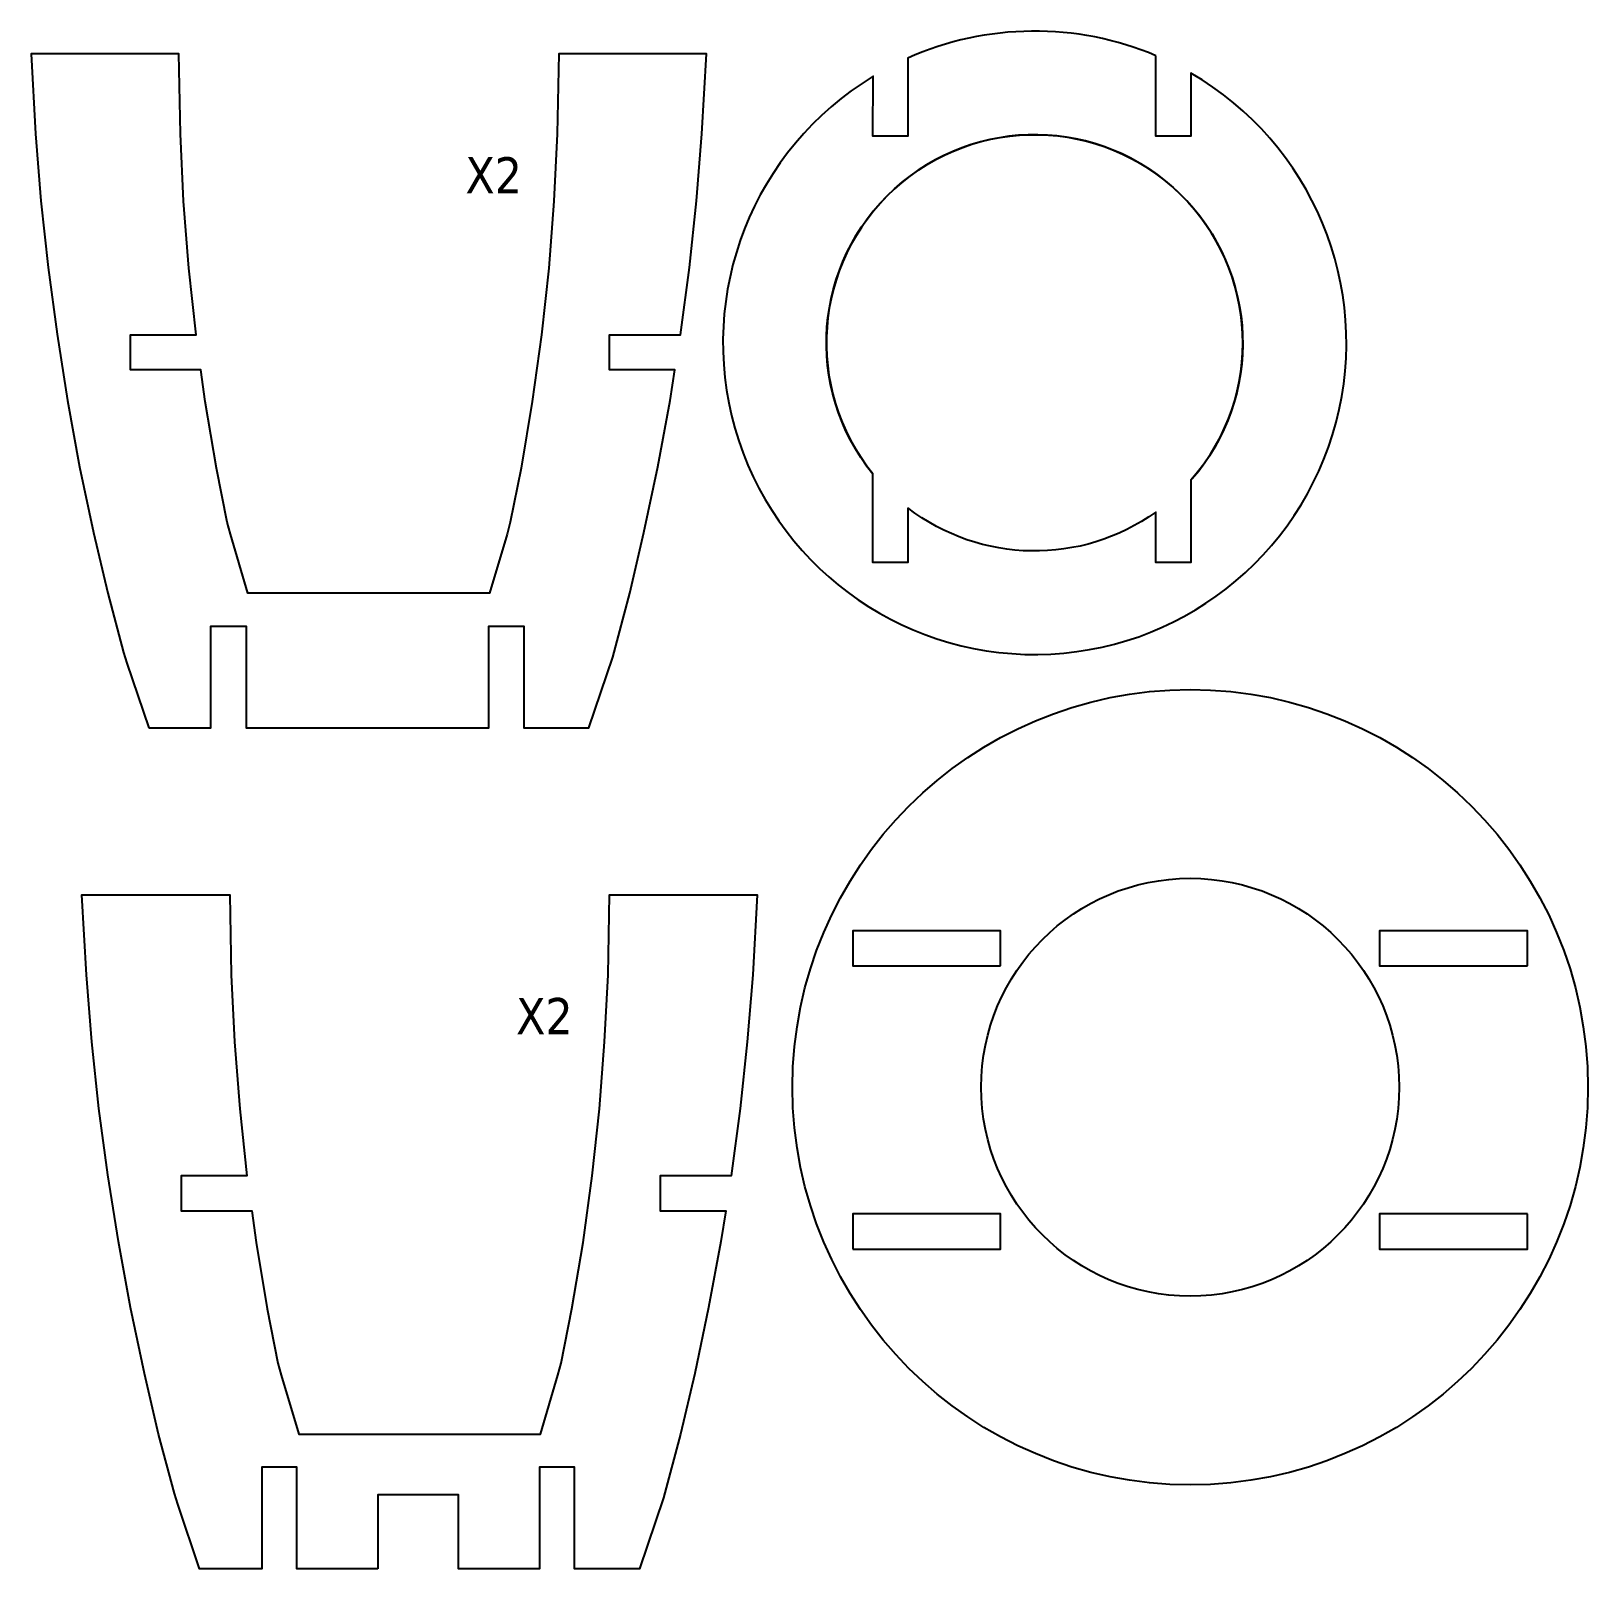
# Model space of a CAD drawing. Header units: centimetres. Extents: x -5.7 to 5.9, y -5.9 to 5.5.
import ezdxf

# ---------------------------------------------------------------- set-up
doc = ezdxf.new("R2010")
doc.units = ezdxf.units.CM
doc.styles.add('Tahoma', font='tahoma.ttf')

msp = doc.modelspace()

# ---------------------------------------------------------------- linework, layer by layer
for points in [[(2.663, 5.309, 0.207545), (0.823, 5.291), (0.823, 4.712), (0.563, 4.712), (0.565, 5.156, 3.649447), (2.922, 5.18), (2.923, 4.712), (2.663, 4.712)], [(0.823, 1.954), (0.823, 1.549), (0.563, 1.549), (0.563, 2.207, -2.151942), (2.923, 2.16), (2.923, 1.549), (2.663, 1.549), (2.663, 1.924, -0.330482)]]:
    msp.add_lwpolyline(points, format="xyb", close=True)
for points in [[(-4.807, 0.322), (-4.346, 0.322), (-4.346, 1.077), (-4.086, 1.077), (-4.086, 0.322), (-2.286, 0.322), (-2.286, 1.077), (-2.026, 1.077), (-2.026, 0.322), (-1.544, 0.322), (-1.366, 0.848), (-1.24, 1.322), (-1.135, 1.772), (-1.032, 2.26), (-0.941, 2.751), (-0.905, 2.978), (-1.391, 2.978), (-1.391, 3.238), (-0.864, 3.238), (-0.797, 3.737), (-0.745, 4.233), (-0.704, 4.729), (-0.671, 5.322), (-1.767, 5.322), (-1.778, 4.729), (-1.802, 4.231), (-1.841, 3.734), (-1.895, 3.238), (-1.963, 2.744), (-2.046, 2.25), (-2.126, 1.849), (-2.149, 1.759), (-2.279, 1.322), (-4.072, 1.322), (-4.202, 1.759), (-4.226, 1.849), (-4.305, 2.25), (-4.388, 2.744), (-4.421, 2.978), (-4.943, 2.978), (-4.943, 3.238), (-4.456, 3.238), (-4.51, 3.734), (-4.549, 4.231), (-4.573, 4.729), (-4.584, 5.322), (-5.68, 5.322), (-5.647, 4.729), (-5.607, 4.233), (-5.554, 3.737), (-5.488, 3.243), (-5.41, 2.751), (-5.32, 2.26), (-5.217, 1.772), (-5.111, 1.322), (-4.994, 0.881), (-4.97, 0.802)], [(1.511, -1.443), (1.511, -1.183), (0.416, -1.183), (0.416, -1.443)], [(5.418, -1.443), (5.418, -1.183), (4.322, -1.183), (4.322, -1.443)], [(0.416, -3.543), (1.511, -3.543), (1.511, -3.283), (0.416, -3.283)], [(5.418, -3.283), (4.322, -3.283), (4.322, -3.543), (5.418, -3.543)]]:
    msp.add_lwpolyline(points, close=True)
msp.add_lwpolyline([(-3.109, -5.916), (-3.709, -5.916), (-3.709, -5.161), (-3.969, -5.161), (-3.969, -5.916), (-4.43, -5.916), (-4.593, -5.435), (-4.617, -5.356), (-4.734, -4.916), (-4.84, -4.466), (-4.943, -3.977), (-5.033, -3.487), (-5.111, -2.994), (-5.177, -2.5), (-5.23, -2.005), (-5.27, -1.508), (-5.303, -0.916), (-4.207, -0.916), (-4.196, -1.509), (-4.172, -2.006), (-4.133, -2.503), (-4.08, -2.999), (-4.566, -2.999), (-4.566, -3.259), (-4.044, -3.259), (-4.011, -3.494), (-3.928, -3.987), (-3.849, -4.389), (-3.825, -4.479), (-3.695, -4.916), (-1.902, -4.916), (-1.772, -4.479), (-1.749, -4.389), (-1.669, -3.987), (-1.586, -3.494), (-1.518, -2.999), (-1.464, -2.503), (-1.426, -2.006), (-1.401, -1.509), (-1.39, -0.916), (-0.295, -0.916), (-0.327, -1.508), (-0.368, -2.005), (-0.421, -2.5), (-0.487, -2.999), (-1.014, -2.999), (-1.014, -3.259), (-0.528, -3.259), (-0.564, -3.487), (-0.655, -3.977), (-0.758, -4.466), (-0.864, -4.916), (-0.989, -5.39), (-1.168, -5.916), (-1.649, -5.916), (-1.649, -5.161), (-1.909, -5.161), (-1.909, -5.916), (-2.509, -5.916), (-2.509, -5.366), (-3.109, -5.366), (-3.109, -5.916)])
for radius in [2.95, 1.55]:
    msp.add_circle((2.917, -2.343), radius)
msp.add_arc((1.763, 3.179), 1.544, 319.2627, 219.0008)

# ---------------------------------------------------------------- texts
at = {"color": 250, "char_height": 0.2693, "attachment_point": 7, "style": 'Tahoma'}
for insert in [(-2.459, 4.287), (-2.083, -1.95)]:
    msp.add_mtext('X2', dxfattribs=dict(at, insert=insert))

doc.saveas('drawing.dxf')
